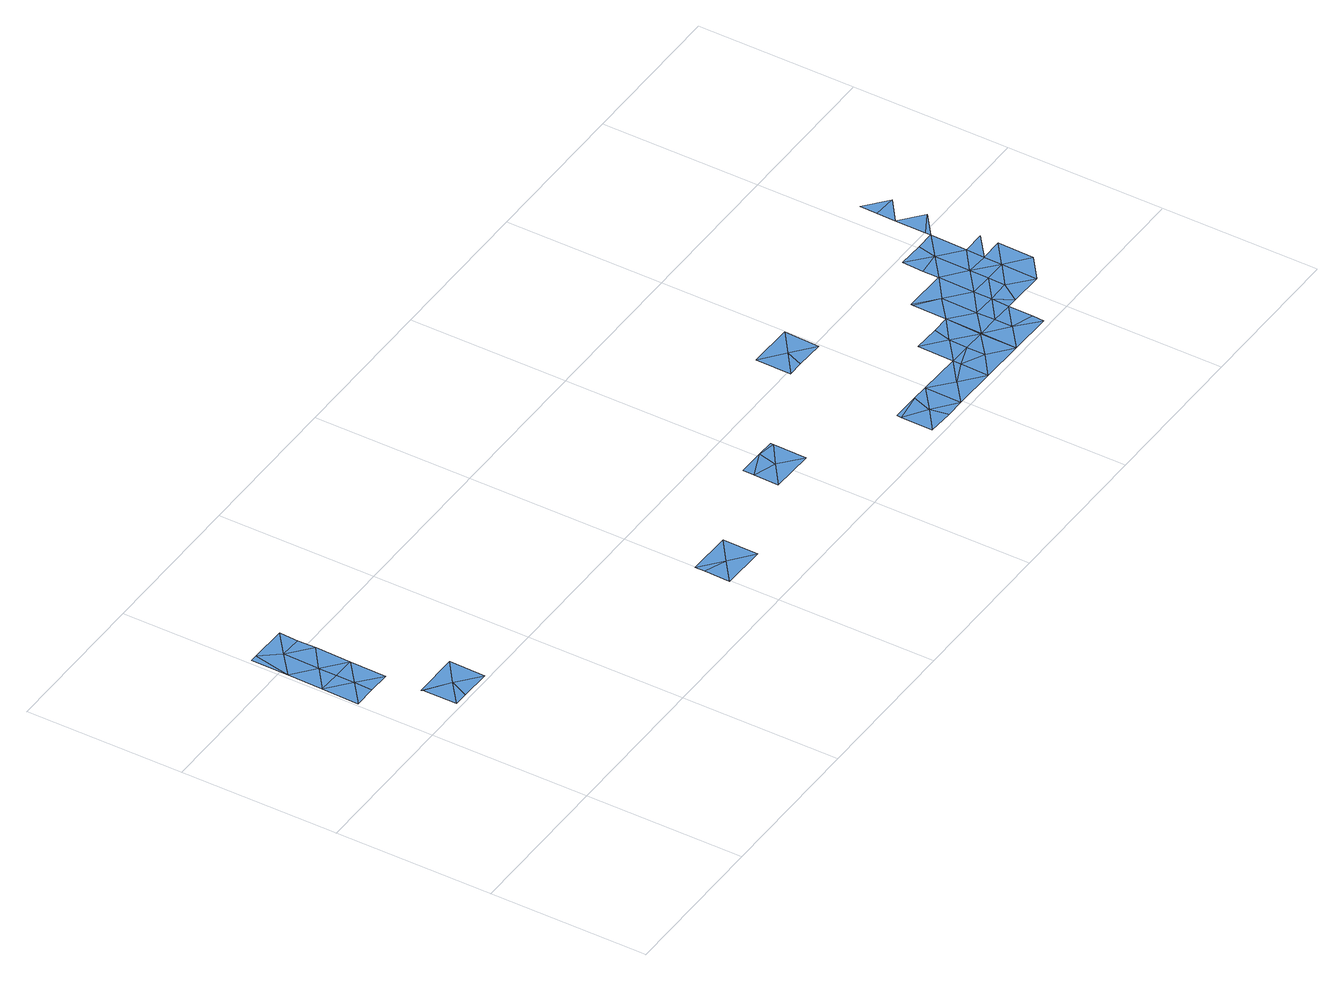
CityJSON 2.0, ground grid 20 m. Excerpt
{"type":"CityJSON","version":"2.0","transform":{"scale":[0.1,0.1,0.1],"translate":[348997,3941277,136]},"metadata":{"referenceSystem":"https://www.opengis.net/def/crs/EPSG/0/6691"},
"CityObjects":{
"waterbody1":{"type":"WaterBody","attributes":{"name":"10","class":"1140","function":"1","WaterBodyRiverFloodingRiskAttribute.description":"5","WaterBodyRiverFloodingRiskAttribute.rankOrg":"2","WaterBodyRiverFloodingRiskAttribute.adminType":"2","WaterBodyRiverFloodingRiskAttribute.scale":"L2"},"geometry":[{"type":"MultiSurface","lod":"1","boundaries":[[[0,1,2]],[[3,4,2]],[[4,0,2]],[[5,2,1]],[[5,6,2]],[[6,3,2]]]}]},
"waterbody2":{"type":"WaterBody","attributes":{"name":"10","class":"1140","function":"1","WaterBodyRiverFloodingRiskAttribute.description":"5","WaterBodyRiverFloodingRiskAttribute.rankOrg":"1","WaterBodyRiverFloodingRiskAttribute.adminType":"2","WaterBodyRiverFloodingRiskAttribute.scale":"L2"},"geometry":[{"type":"MultiSurface","lod":"1","boundaries":[[[4,3,7]],[[3,8,7]],[[9,10,8]],[[11,10,9]],[[12,0,7]],[[10,12,7]],[[13,12,10]],[[14,12,13]],[[8,10,7]],[[0,4,7]],[[11,13,10]]]}]},
"waterbody3":{"type":"WaterBody","attributes":{"name":"10","class":"1140","function":"1","WaterBodyRiverFloodingRiskAttribute.description":"5","WaterBodyRiverFloodingRiskAttribute.rankOrg":"1","WaterBodyRiverFloodingRiskAttribute.adminType":"2","WaterBodyRiverFloodingRiskAttribute.scale":"L2"},"geometry":[{"type":"MultiSurface","lod":"1","boundaries":[[[15,16,17]],[[17,16,18]],[[18,16,19]],[[20,21,16]],[[16,21,19]],[[20,16,15]]]}]},
"waterbody4":{"type":"WaterBody","attributes":{"name":"10","class":"1140","function":"1","WaterBodyRiverFloodingRiskAttribute.description":"5","WaterBodyRiverFloodingRiskAttribute.rankOrg":"2","WaterBodyRiverFloodingRiskAttribute.adminType":"2","WaterBodyRiverFloodingRiskAttribute.scale":"L2"},"geometry":[{"type":"MultiSurface","lod":"1","boundaries":[[[22,23,24]],[[24,23,25]],[[26,24,25]],[[24,26,27]],[[24,27,22]]]}]},
"waterbody5":{"type":"WaterBody","attributes":{"name":"10","class":"1140","function":"1","WaterBodyRiverFloodingRiskAttribute.description":"5","WaterBodyRiverFloodingRiskAttribute.rankOrg":"1","WaterBodyRiverFloodingRiskAttribute.adminType":"2","WaterBodyRiverFloodingRiskAttribute.scale":"L2"},"geometry":[{"type":"MultiSurface","lod":"1","boundaries":[[[28,29,30]],[[29,28,31]],[[28,32,31]],[[32,28,33]],[[32,34,31]],[[34,35,31]],[[29,31,35]]]}]},
"waterbody6":{"type":"WaterBody","attributes":{"name":"10","class":"1140","function":"1","WaterBodyRiverFloodingRiskAttribute.description":"5","WaterBodyRiverFloodingRiskAttribute.rankOrg":"2","WaterBodyRiverFloodingRiskAttribute.adminType":"2","WaterBodyRiverFloodingRiskAttribute.scale":"L2"},"geometry":[{"type":"MultiSurface","lod":"1","boundaries":[[[36,37,38]],[[38,39,40]],[[41,36,40]],[[42,40,39]],[[42,43,40]],[[41,40,43]],[[44,41,43]],[[40,36,38]],[[45,46,44]],[[43,47,44]],[[46,41,44]],[[45,44,47]]]}]},
"waterbody7":{"type":"WaterBody","attributes":{"name":"10","class":"1140","function":"1","WaterBodyRiverFloodingRiskAttribute.description":"5","WaterBodyRiverFloodingRiskAttribute.rankOrg":"2","WaterBodyRiverFloodingRiskAttribute.adminType":"2","WaterBodyRiverFloodingRiskAttribute.scale":"L2"},"geometry":[{"type":"MultiSurface","lod":"1","boundaries":[[[48,49,50]],[[49,48,51]],[[49,51,52]],[[52,53,49]],[[50,49,53]]]}]},
"waterbody8":{"type":"WaterBody","attributes":{"name":"10","class":"1140","function":"1","WaterBodyRiverFloodingRiskAttribute.description":"5","WaterBodyRiverFloodingRiskAttribute.rankOrg":"2","WaterBodyRiverFloodingRiskAttribute.adminType":"2","WaterBodyRiverFloodingRiskAttribute.scale":"L2"},"geometry":[{"type":"MultiSurface","lod":"1","boundaries":[[[54,46,55]],[[55,46,56]],[[54,55,57]],[[56,58,55]],[[59,55,58]],[[57,55,59]],[[59,58,60]],[[59,60,61]],[[61,60,62]],[[63,59,61]],[[64,59,63]],[[65,64,63]],[[62,66,61]],[[63,67,65]],[[66,62,68]],[[63,61,69]],[[69,61,66]],[[63,69,67]],[[70,67,69]],[[70,69,71]],[[67,72,73]],[[67,70,72]],[[74,73,72]],[[71,75,70]],[[74,72,76]],[[77,78,70]],[[77,70,75]],[[72,70,78]],[[72,79,76]],[[72,78,79]],[[79,80,81]],[[81,80,82]],[[82,83,84]],[[84,83,85]]]}]},
"waterbody9":{"type":"WaterBody","attributes":{"name":"10","class":"1140","function":"1","WaterBodyRiverFloodingRiskAttribute.description":"5","WaterBodyRiverFloodingRiskAttribute.rankOrg":"1","WaterBodyRiverFloodingRiskAttribute.adminType":"2","WaterBodyRiverFloodingRiskAttribute.scale":"L2"},"geometry":[{"type":"MultiSurface","lod":"1","boundaries":[[[86,87,88]],[[62,60,86]],[[88,68,86]],[[68,62,86]],[[58,89,90]],[[58,56,89]],[[58,90,60]],[[60,90,86]],[[86,90,87]],[[89,47,90]],[[45,56,46]],[[56,45,89]],[[89,45,47]]]}]},
"waterbody10":{"type":"WaterBody","attributes":{"name":"10","class":"1140","function":"1","WaterBodyRiverFloodingRiskAttribute.description":"5","WaterBodyRiverFloodingRiskAttribute.rankOrg":"1","WaterBodyRiverFloodingRiskAttribute.adminType":"2","WaterBodyRiverFloodingRiskAttribute.scale":"L2"},"geometry":[{"type":"MultiSurface","lod":"1","boundaries":[[[66,68,91]],[[66,91,92]],[[69,66,71]],[[71,66,92]],[[92,91,93]],[[75,71,92]],[[92,93,75]],[[75,93,94]],[[94,95,75]],[[77,75,95]],[[78,77,96]]]}]}
},
"vertices":[
[5,345,6],[4,298,6],[33,321,6],[61,344,6],[33,344,6],[32,298,6],[60,297,6],
[33,367,6],[62,389,6],[62,412,6],[34,413,6],[63,436,6],[6,390,6],[15,437,6],[6,437,6],
[77,205,8],[88,228,8],[59,205,8],[59,248,8],[59,251,7],[116,204,8],[117,250,8],
[396,61,9],[453,60,9],[425,83,9],[454,105,9],[397,106,9],[397,94,9],
[602,150,9],[624,146,9],[624,149,9],[596,126,9],[568,136,9],[568,150,9],[567,104,9],[623,103,9],
[772,55,11],[736,55,11],[736,50,11],[735,9,11],[764,31,11],[793,54,11],[768,8,11],[792,8,11],[820,30,11],[849,43,11],[849,53,11],[848,7,11],
[739,239,9],[767,216,9],[796,238,9],[738,194,9],[758,194,9],[795,193,9],
[850,99,11],[878,76,11],[877,53,11],[884,98,11],[905,52,11],[907,98,11],[906,52,11],[934,75,11],[934,52,11],[935,121,11],[908,141,11],[908,144,11],[963,74,11],[964,143,11],[962,51,11],[963,97,11],[992,120,11],[992,96,11],[993,166,11],[964,163,11],[965,190,11],[1020,96,11],[998,189,11],[1020,119,11],[1021,142,11],[1022,189,11],[1050,211,11],[1022,196,11],[1022,235,11],[1051,257,11],[1023,259,11],[1023,281,11],
[934,29,11],[961,5,11],[962,20,11],[877,29,11],[905,6,11],
[975,51,11],[991,74,11],[1019,50,11],[1048,73,11],[1049,119,11],[1049,142,11]
]}
